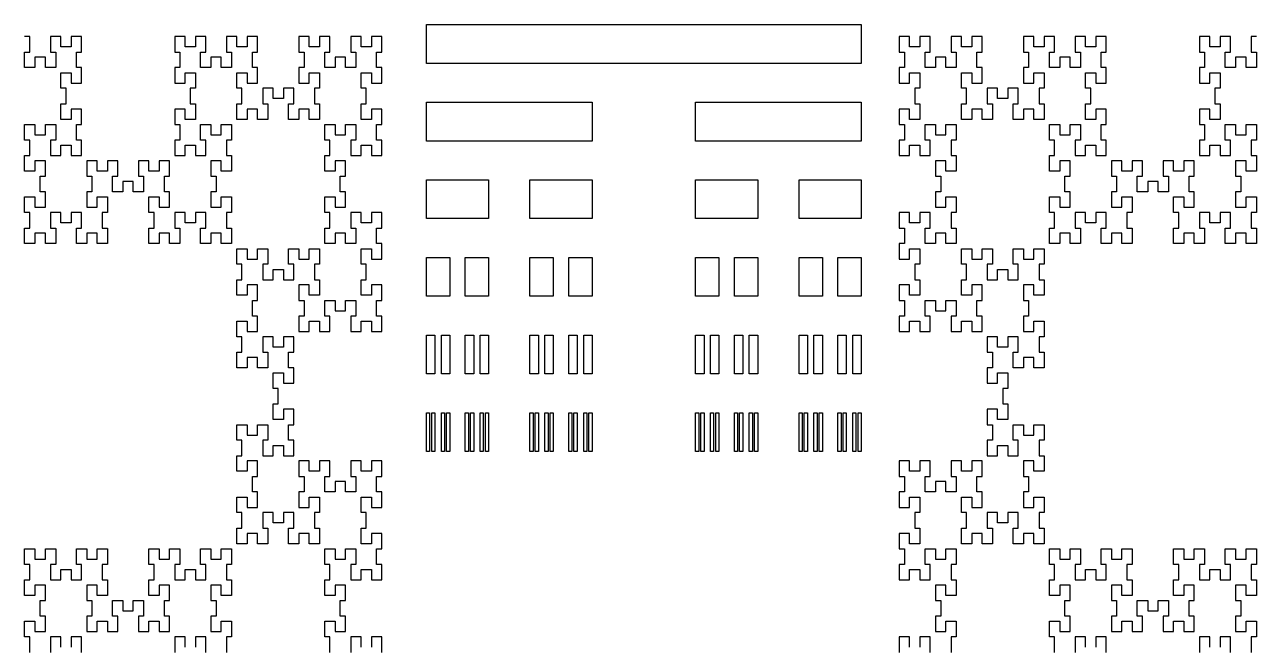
# Model space of a CAD drawing. Extents: x 5 to 20005, y 4 to 20004.
# Drawn here: x 10619.7 to 10857.7, y 10017.4 to 10137.5 of the extents above; entities that cross this region are included whole.
import ezdxf

# ---------------------------------------------------------------- set-up
doc = ezdxf.new("R2010")
doc.units = 0
doc.layers.add('LAYER5', color=1, linetype='CONTINUOUS')

msp = doc.modelspace()

# ---------------------------------------------------------------- linework, layer by layer
at = {"layer": 'LAYER5'}
for points in [[(10697.3, 10137.51), (10781.3, 10137.51), (10781.3, 10130.01), (10697.3, 10130.01)], [(10697.3, 10122.51), (10729.3, 10122.51), (10729.3, 10115.01), (10697.3, 10115.01)], [(10749.3, 10122.51), (10781.3, 10122.51), (10781.3, 10115.01), (10749.3, 10115.01)], [(10697.3, 10107.51), (10709.3, 10107.51), (10709.3, 10100.01), (10697.3, 10100.01)], [(10717.3, 10107.51), (10729.3, 10107.51), (10729.3, 10100.01), (10717.3, 10100.01)], [(10749.3, 10107.51), (10761.3, 10107.51), (10761.3, 10100.01), (10749.3, 10100.01)], [(10769.3, 10107.51), (10781.3, 10107.51), (10781.3, 10100.01), (10769.3, 10100.01)], [(10697.3, 10092.51), (10701.8, 10092.51), (10701.8, 10085.01), (10697.3, 10085.01)], [(10704.8, 10092.51), (10709.3, 10092.51), (10709.3, 10085.01), (10704.8, 10085.01)], [(10717.3, 10092.51), (10721.8, 10092.51), (10721.8, 10085.01), (10717.3, 10085.01)], [(10724.8, 10092.51), (10729.3, 10092.51), (10729.3, 10085.01), (10724.8, 10085.01)], [(10749.3, 10092.51), (10753.8, 10092.51), (10753.8, 10085.01), (10749.3, 10085.01)], [(10756.8, 10092.51), (10761.3, 10092.51), (10761.3, 10085.01), (10756.8, 10085.01)], [(10769.3, 10092.51), (10773.8, 10092.51), (10773.8, 10085.01), (10769.3, 10085.01)], [(10776.8, 10092.51), (10781.3, 10092.51), (10781.3, 10085.01), (10776.8, 10085.01)], [(10697.3, 10077.51), (10698.93, 10077.51), (10698.93, 10070.01), (10697.3, 10070.01)], [(10700.18, 10077.51), (10701.8, 10077.51), (10701.8, 10070.01), (10700.18, 10070.01)], [(10704.8, 10077.51), (10706.43, 10077.51), (10706.43, 10070.01), (10704.8, 10070.01)], [(10707.68, 10077.51), (10709.3, 10077.51), (10709.3, 10070.01), (10707.68, 10070.01)], [(10717.3, 10077.51), (10718.93, 10077.51), (10718.93, 10070.01), (10717.3, 10070.01)], [(10720.18, 10077.51), (10721.8, 10077.51), (10721.8, 10070.01), (10720.18, 10070.01)], [(10724.8, 10077.51), (10726.43, 10077.51), (10726.43, 10070.01), (10724.8, 10070.01)], [(10727.68, 10077.51), (10729.3, 10077.51), (10729.3, 10070.01), (10727.68, 10070.01)], [(10749.3, 10077.51), (10750.93, 10077.51), (10750.93, 10070.01), (10749.3, 10070.01)], [(10752.18, 10077.51), (10753.8, 10077.51), (10753.8, 10070.01), (10752.18, 10070.01)], [(10756.8, 10077.51), (10758.43, 10077.51), (10758.43, 10070.01), (10756.8, 10070.01)], [(10759.68, 10077.51), (10761.3, 10077.51), (10761.3, 10070.01), (10759.68, 10070.01)], [(10769.3, 10077.51), (10770.93, 10077.51), (10770.93, 10070.01), (10769.3, 10070.01)], [(10772.18, 10077.51), (10773.8, 10077.51), (10773.8, 10070.01), (10772.18, 10070.01)], [(10776.8, 10077.51), (10778.43, 10077.51), (10778.43, 10070.01), (10776.8, 10070.01)], [(10779.68, 10077.51), (10781.3, 10077.51), (10781.3, 10070.01), (10779.68, 10070.01)], [(10697.91, 10055.01), (10697.3, 10055.01), (10697.3, 10062.51), (10697.91, 10062.51)], [(10698.93, 10055.01), (10698.31, 10055.01), (10698.31, 10062.51), (10698.93, 10062.51)], [(10700.79, 10055.01), (10700.18, 10055.01), (10700.18, 10062.51), (10700.79, 10062.51)], [(10701.8, 10055.01), (10701.19, 10055.01), (10701.19, 10062.51), (10701.8, 10062.51)], [(10705.41, 10055.01), (10704.8, 10055.01), (10704.8, 10062.51), (10705.41, 10062.51)], [(10706.43, 10055.01), (10705.81, 10055.01), (10705.81, 10062.51), (10706.43, 10062.51)], [(10708.29, 10055.01), (10707.68, 10055.01), (10707.68, 10062.51), (10708.29, 10062.51)], [(10709.3, 10055.01), (10708.69, 10055.01), (10708.69, 10062.51), (10709.3, 10062.51)], [(10717.91, 10055.01), (10717.3, 10055.01), (10717.3, 10062.51), (10717.91, 10062.51)], [(10718.93, 10055.01), (10718.31, 10055.01), (10718.31, 10062.51), (10718.93, 10062.51)], [(10720.79, 10055.01), (10720.18, 10055.01), (10720.18, 10062.51), (10720.79, 10062.51)], [(10721.8, 10055.01), (10721.19, 10055.01), (10721.19, 10062.51), (10721.8, 10062.51)], [(10725.41, 10055.01), (10724.8, 10055.01), (10724.8, 10062.51), (10725.41, 10062.51)], [(10726.43, 10055.01), (10725.81, 10055.01), (10725.81, 10062.51), (10726.43, 10062.51)], [(10728.29, 10055.01), (10727.68, 10055.01), (10727.68, 10062.51), (10728.29, 10062.51)], [(10729.3, 10055.01), (10728.69, 10055.01), (10728.69, 10062.51), (10729.3, 10062.51)], [(10749.91, 10055.01), (10749.3, 10055.01), (10749.3, 10062.51), (10749.91, 10062.51)], [(10750.93, 10055.01), (10750.31, 10055.01), (10750.31, 10062.51), (10750.93, 10062.51)], [(10752.79, 10055.01), (10752.18, 10055.01), (10752.18, 10062.51), (10752.79, 10062.51)], [(10753.8, 10055.01), (10753.19, 10055.01), (10753.19, 10062.51), (10753.8, 10062.51)], [(10757.41, 10055.01), (10756.8, 10055.01), (10756.8, 10062.51), (10757.41, 10062.51)], [(10758.43, 10055.01), (10757.81, 10055.01), (10757.81, 10062.51), (10758.43, 10062.51)], [(10760.29, 10055.01), (10759.68, 10055.01), (10759.68, 10062.51), (10760.29, 10062.51)], [(10761.3, 10055.01), (10760.69, 10055.01), (10760.69, 10062.51), (10761.3, 10062.51)], [(10769.91, 10055.01), (10769.3, 10055.01), (10769.3, 10062.51), (10769.91, 10062.51)], [(10770.93, 10055.01), (10770.31, 10055.01), (10770.31, 10062.51), (10770.93, 10062.51)], [(10772.79, 10055.01), (10772.18, 10055.01), (10772.18, 10062.51), (10772.79, 10062.51)], [(10773.8, 10055.01), (10773.19, 10055.01), (10773.19, 10062.51), (10773.8, 10062.51)], [(10777.41, 10055.01), (10776.8, 10055.01), (10776.8, 10062.51), (10777.41, 10062.51)], [(10778.43, 10055.01), (10777.81, 10055.01), (10777.81, 10062.51), (10778.43, 10062.51)], [(10780.29, 10055.01), (10779.68, 10055.01), (10779.68, 10062.51), (10780.29, 10062.51)], [(10781.3, 10055.01), (10780.69, 10055.01), (10780.69, 10062.51), (10781.3, 10062.51)]]:
    msp.add_lwpolyline(points, close=True, dxfattribs=at)
for points in [[(10678.66, 10016.2), (10678.66, 10019.2), (10677.66, 10019.2), (10677.66, 10022.2), (10679.66, 10022.2), (10679.66, 10020.2), (10681.66, 10020.2), (10681.66, 10023.2), (10680.66, 10023.2), (10680.66, 10026.2), (10681.66, 10026.2), (10681.66, 10029.2), (10679.66, 10029.2), (10679.66, 10027.2), (10677.66, 10027.2), (10677.66, 10030.2), (10678.66, 10030.2), (10678.66, 10033.2), (10677.66, 10033.2), (10677.66, 10036.2), (10679.66, 10036.2), (10679.66, 10034.2), (10681.66, 10034.2), (10681.66, 10036.2), (10683.66, 10036.2), (10683.66, 10033.2), (10682.66, 10033.2), (10682.66, 10030.2), (10684.66, 10030.2), (10684.66, 10032.2), (10686.66, 10032.2), (10686.66, 10030.2), (10688.66, 10030.2), (10688.66, 10033.2), (10687.66, 10033.2), (10687.66, 10036.2), (10688.66, 10036.2), (10688.66, 10039.2), (10686.66, 10039.2), (10686.66, 10037.2), (10684.66, 10037.2), (10684.66, 10040.2), (10685.66, 10040.2), (10685.66, 10043.2), (10684.66, 10043.2), (10684.66, 10046.2), (10686.66, 10046.2), (10686.66, 10044.2), (10688.66, 10044.2), (10688.66, 10047.2), (10687.66, 10047.2), (10687.66, 10050.2), (10688.66, 10050.2), (10688.66, 10053.2), (10686.66, 10053.2), (10686.66, 10051.2), (10684.66, 10051.2), (10684.66, 10053.2), (10682.66, 10053.2), (10682.66, 10050.2), (10683.66, 10050.2), (10683.66, 10047.2), (10681.66, 10047.2), (10681.66, 10049.2), (10679.66, 10049.2), (10679.66, 10047.2), (10677.66, 10047.2), (10677.66, 10050.2), (10678.66, 10050.2), (10678.66, 10053.2), (10676.66, 10053.2), (10676.66, 10051.2), (10674.66, 10051.2), (10674.66, 10053.2), (10672.66, 10053.2), (10672.66, 10050.2), (10673.66, 10050.2), (10673.66, 10047.2), (10672.66, 10047.2), (10672.66, 10044.2), (10674.66, 10044.2), (10674.66, 10046.2), (10676.66, 10046.2), (10676.66, 10043.2), (10675.66, 10043.2), (10675.66, 10040.2), (10676.66, 10040.2), (10676.66, 10037.2), (10674.66, 10037.2), (10674.66, 10039.2), (10672.66, 10039.2), (10672.66, 10037.2), (10670.66, 10037.2), (10670.66, 10040.2), (10671.66, 10040.2), (10671.66, 10043.2), (10669.66, 10043.2), (10669.66, 10041.2), (10667.66, 10041.2), (10667.66, 10043.2), (10665.66, 10043.2), (10665.66, 10040.2), (10666.66, 10040.2), (10666.66, 10037.2), (10664.66, 10037.2), (10664.66, 10039.2), (10662.66, 10039.2), (10662.66, 10037.2), (10660.66, 10037.2), (10660.66, 10040.2), (10661.66, 10040.2), (10661.66, 10043.2), (10660.66, 10043.2), (10660.66, 10046.2), (10662.66, 10046.2), (10662.66, 10044.2), (10664.66, 10044.2), (10664.66, 10047.2), (10663.66, 10047.2), (10663.66, 10050.2), (10664.66, 10050.2), (10664.66, 10053.2), (10662.66, 10053.2), (10662.66, 10051.2), (10660.66, 10051.2), (10660.66, 10054.2), (10661.66, 10054.2), (10661.66, 10057.2), (10660.66, 10057.2), (10660.66, 10060.2), (10662.66, 10060.2), (10662.66, 10058.2), (10664.66, 10058.2), (10664.66, 10060.2), (10666.66, 10060.2), (10666.66, 10057.2), (10665.66, 10057.2), (10665.66, 10054.2), (10667.66, 10054.2), (10667.66, 10056.2), (10669.66, 10056.2), (10669.66, 10054.2), (10671.66, 10054.2), (10671.66, 10057.2), (10670.66, 10057.2), (10670.66, 10060.2), (10671.66, 10060.2), (10671.66, 10063.2), (10669.66, 10063.2), (10669.66, 10061.2), (10667.66, 10061.2), (10667.66, 10064.2), (10668.66, 10064.2), (10668.66, 10067.2), (10667.66, 10067.2), (10667.66, 10070.2), (10669.66, 10070.2), (10669.66, 10068.2), (10671.66, 10068.2), (10671.66, 10071.2), (10670.66, 10071.2), (10670.66, 10074.2), (10671.66, 10074.2), (10671.66, 10077.2), (10669.66, 10077.2), (10669.66, 10075.2), (10667.66, 10075.2), (10667.66, 10077.2), (10665.66, 10077.2), (10665.66, 10074.2), (10666.66, 10074.2), (10666.66, 10071.2), (10664.66, 10071.2), (10664.66, 10073.2), (10662.66, 10073.2), (10662.66, 10071.2), (10660.66, 10071.2), (10660.66, 10074.2), (10661.66, 10074.2), (10661.66, 10077.2), (10660.66, 10077.2), (10660.66, 10080.2), (10662.66, 10080.2), (10662.66, 10078.2), (10664.66, 10078.2), (10664.66, 10081.2), (10663.66, 10081.2), (10663.66, 10084.2), (10664.66, 10084.2), (10664.66, 10087.2), (10662.66, 10087.2), (10662.66, 10085.2), (10660.66, 10085.2), (10660.66, 10088.2), (10661.66, 10088.2), (10661.66, 10091.2), (10660.66, 10091.2), (10660.66, 10094.2), (10662.66, 10094.2), (10662.66, 10092.2), (10664.66, 10092.2), (10664.66, 10094.2), (10666.66, 10094.2), (10666.66, 10091.2), (10665.66, 10091.2), (10665.66, 10088.2), (10667.66, 10088.2), (10667.66, 10090.2), (10669.66, 10090.2), (10669.66, 10088.2), (10671.66, 10088.2), (10671.66, 10091.2), (10670.66, 10091.2), (10670.66, 10094.2), (10672.66, 10094.2), (10672.66, 10092.2), (10674.66, 10092.2), (10674.66, 10094.2), (10676.66, 10094.2), (10676.66, 10091.2), (10675.66, 10091.2), (10675.66, 10088.2), (10676.66, 10088.2), (10676.66, 10085.2), (10674.66, 10085.2), (10674.66, 10087.2), (10672.66, 10087.2), (10672.66, 10084.2), (10673.66, 10084.2), (10673.66, 10081.2), (10672.66, 10081.2), (10672.66, 10078.2), (10674.66, 10078.2), (10674.66, 10080.2), (10676.66, 10080.2), (10676.66, 10078.2), (10678.66, 10078.2), (10678.66, 10081.2), (10677.66, 10081.2), (10677.66, 10084.2), (10679.66, 10084.2), (10679.66, 10082.2), (10681.66, 10082.2), (10681.66, 10084.2), (10683.66, 10084.2), (10683.66, 10081.2), (10682.66, 10081.2), (10682.66, 10078.2), (10684.66, 10078.2), (10684.66, 10080.2), (10686.66, 10080.2), (10686.66, 10078.2), (10688.66, 10078.2), (10688.66, 10081.2), (10687.66, 10081.2), (10687.66, 10084.2), (10688.66, 10084.2), (10688.66, 10087.2), (10686.66, 10087.2), (10686.66, 10085.2), (10684.66, 10085.2), (10684.66, 10088.2), (10685.66, 10088.2), (10685.66, 10091.2), (10684.66, 10091.2), (10684.66, 10094.2), (10686.66, 10094.2), (10686.66, 10092.2), (10688.66, 10092.2), (10688.66, 10095.2), (10687.66, 10095.2), (10687.66, 10098.2), (10688.66, 10098.2), (10688.66, 10101.2), (10686.66, 10101.2), (10686.66, 10099.2), (10684.66, 10099.2), (10684.66, 10101.2), (10682.66, 10101.2), (10682.66, 10098.2), (10683.66, 10098.2), (10683.66, 10095.2), (10681.66, 10095.2), (10681.66, 10097.2), (10679.66, 10097.2), (10679.66, 10095.2), (10677.66, 10095.2), (10677.66, 10098.2), (10678.66, 10098.2), (10678.66, 10101.2), (10677.66, 10101.2), (10677.66, 10104.2), (10679.66, 10104.2), (10679.66, 10102.2), (10681.66, 10102.2), (10681.66, 10105.2), (10680.66, 10105.2), (10680.66, 10108.2), (10681.66, 10108.2), (10681.66, 10111.2), (10679.66, 10111.2), (10679.66, 10109.2), (10677.66, 10109.2), (10677.66, 10112.2), (10678.66, 10112.2), (10678.66, 10115.2), (10677.66, 10115.2), (10677.66, 10118.2), (10679.66, 10118.2), (10679.66, 10116.2), (10681.66, 10116.2), (10681.66, 10118.2), (10683.66, 10118.2), (10683.66, 10115.2), (10682.66, 10115.2), (10682.66, 10112.2), (10684.66, 10112.2), (10684.66, 10114.2), (10686.66, 10114.2), (10686.66, 10112.2), (10688.66, 10112.2), (10688.66, 10115.2), (10687.66, 10115.2), (10687.66, 10118.2), (10688.66, 10118.2), (10688.66, 10121.2), (10686.66, 10121.2), (10686.66, 10119.2), (10684.66, 10119.2), (10684.66, 10122.2), (10685.66, 10122.2), (10685.66, 10125.2), (10684.66, 10125.2), (10684.66, 10128.2), (10686.66, 10128.2), (10686.66, 10126.2), (10688.66, 10126.2), (10688.66, 10129.2), (10687.66, 10129.2), (10687.66, 10132.2), (10688.66, 10132.2), (10688.66, 10135.2), (10686.66, 10135.2), (10686.66, 10133.2), (10684.66, 10133.2), (10684.66, 10135.2), (10682.66, 10135.2), (10682.66, 10132.2), (10683.66, 10132.2), (10683.66, 10129.2), (10681.66, 10129.2), (10681.66, 10131.2), (10679.66, 10131.2), (10679.66, 10129.2), (10677.66, 10129.2), (10677.66, 10132.2), (10678.66, 10132.2), (10678.66, 10135.2), (10676.66, 10135.2), (10676.66, 10133.2), (10674.66, 10133.2), (10674.66, 10135.2), (10672.66, 10135.2), (10672.66, 10132.2), (10673.66, 10132.2), (10673.66, 10129.2), (10672.66, 10129.2), (10672.66, 10126.2), (10674.66, 10126.2), (10674.66, 10128.2), (10676.66, 10128.2), (10676.66, 10125.2), (10675.66, 10125.2), (10675.66, 10122.2), (10676.66, 10122.2), (10676.66, 10119.2), (10674.66, 10119.2), (10674.66, 10121.2), (10672.66, 10121.2), (10672.66, 10119.2), (10670.66, 10119.2), (10670.66, 10122.2), (10671.66, 10122.2), (10671.66, 10125.2), (10669.66, 10125.2), (10669.66, 10123.2), (10667.66, 10123.2), (10667.66, 10125.2), (10665.66, 10125.2), (10665.66, 10122.2), (10666.66, 10122.2), (10666.66, 10119.2), (10664.66, 10119.2), (10664.66, 10121.2), (10662.66, 10121.2), (10662.66, 10119.2), (10660.66, 10119.2), (10660.66, 10122.2), (10661.66, 10122.2), (10661.66, 10125.2), (10660.66, 10125.2), (10660.66, 10128.2), (10662.66, 10128.2), (10662.66, 10126.2), (10664.66, 10126.2), (10664.66, 10129.2), (10663.66, 10129.2), (10663.66, 10132.2), (10664.66, 10132.2), (10664.66, 10135.2), (10662.66, 10135.2), (10662.66, 10133.2), (10660.66, 10133.2), (10660.66, 10135.2), (10658.66, 10135.2), (10658.66, 10132.2), (10659.66, 10132.2), (10659.66, 10129.2), (10657.66, 10129.2), (10657.66, 10131.2), (10655.66, 10131.2), (10655.66, 10129.2), (10653.66, 10129.2), (10653.66, 10132.2), (10654.66, 10132.2), (10654.66, 10135.2), (10652.66, 10135.2), (10652.66, 10133.2), (10650.66, 10133.2), (10650.66, 10135.2), (10648.66, 10135.2), (10648.66, 10132.2), (10649.66, 10132.2), (10649.66, 10129.2), (10648.66, 10129.2), (10648.66, 10126.2), (10650.66, 10126.2), (10650.66, 10128.2), (10652.66, 10128.2), (10652.66, 10125.2), (10651.66, 10125.2), (10651.66, 10122.2), (10652.66, 10122.2), (10652.66, 10119.2), (10650.66, 10119.2), (10650.66, 10121.2), (10648.66, 10121.2), (10648.66, 10118.2), (10649.66, 10118.2), (10649.66, 10115.2), (10648.66, 10115.2), (10648.66, 10112.2), (10650.66, 10112.2), (10650.66, 10114.2), (10652.66, 10114.2), (10652.66, 10112.2), (10654.66, 10112.2), (10654.66, 10115.2), (10653.66, 10115.2), (10653.66, 10118.2), (10655.66, 10118.2), (10655.66, 10116.2), (10657.66, 10116.2), (10657.66, 10118.2), (10659.66, 10118.2), (10659.66, 10115.2), (10658.66, 10115.2), (10658.66, 10112.2), (10659.66, 10112.2), (10659.66, 10109.2), (10657.66, 10109.2), (10657.66, 10111.2), (10655.66, 10111.2), (10655.66, 10108.2), (10656.66, 10108.2), (10656.66, 10105.2), (10655.66, 10105.2), (10655.66, 10102.2), (10657.66, 10102.2), (10657.66, 10104.2), (10659.66, 10104.2), (10659.66, 10101.2), (10658.66, 10101.2), (10658.66, 10098.2), (10659.66, 10098.2), (10659.66, 10095.2), (10657.66, 10095.2), (10657.66, 10097.2), (10655.66, 10097.2), (10655.66, 10095.2), (10653.66, 10095.2), (10653.66, 10098.2), (10654.66, 10098.2), (10654.66, 10101.2), (10652.66, 10101.2), (10652.66, 10099.2), (10650.66, 10099.2), (10650.66, 10101.2), (10648.66, 10101.2), (10648.66, 10098.2), (10649.66, 10098.2), (10649.66, 10095.2), (10647.66, 10095.2), (10647.66, 10097.2), (10645.66, 10097.2), (10645.66, 10095.2), (10643.66, 10095.2), (10643.66, 10098.2), (10644.66, 10098.2), (10644.66, 10101.2), (10643.66, 10101.2), (10643.66, 10104.2), (10645.66, 10104.2), (10645.66, 10102.2), (10647.66, 10102.2), (10647.66, 10105.2), (10646.66, 10105.2), (10646.66, 10108.2), (10647.66, 10108.2), (10647.66, 10111.2), (10645.66, 10111.2), (10645.66, 10109.2), (10643.66, 10109.2), (10643.66, 10111.2), (10641.66, 10111.2), (10641.66, 10108.2), (10642.66, 10108.2), (10642.66, 10105.2), (10640.66, 10105.2), (10640.66, 10107.2), (10638.66, 10107.2), (10638.66, 10105.2), (10636.66, 10105.2), (10636.66, 10108.2), (10637.66, 10108.2), (10637.66, 10111.2), (10635.66, 10111.2), (10635.66, 10109.2), (10633.66, 10109.2), (10633.66, 10111.2), (10631.66, 10111.2), (10631.66, 10108.2), (10632.66, 10108.2), (10632.66, 10105.2), (10631.66, 10105.2), (10631.66, 10102.2), (10633.66, 10102.2), (10633.66, 10104.2), (10635.66, 10104.2), (10635.66, 10101.2), (10634.66, 10101.2), (10634.66, 10098.2), (10635.66, 10098.2), (10635.66, 10095.2), (10633.66, 10095.2), (10633.66, 10097.2), (10631.66, 10097.2), (10631.66, 10095.2), (10629.66, 10095.2), (10629.66, 10098.2), (10630.66, 10098.2), (10630.66, 10101.2), (10628.66, 10101.2), (10628.66, 10099.2), (10626.66, 10099.2), (10626.66, 10101.2), (10624.66, 10101.2), (10624.66, 10098.2), (10625.66, 10098.2), (10625.66, 10095.2), (10623.66, 10095.2), (10623.66, 10097.2), (10621.66, 10097.2), (10621.66, 10095.2), (10619.66, 10095.2), (10619.66, 10098.2), (10620.66, 10098.2), (10620.66, 10101.2), (10619.66, 10101.2), (10619.66, 10104.2), (10621.66, 10104.2), (10621.66, 10102.2), (10623.66, 10102.2), (10623.66, 10105.2), (10622.66, 10105.2), (10622.66, 10108.2), (10623.66, 10108.2), (10623.66, 10111.2), (10621.66, 10111.2), (10621.66, 10109.2), (10619.66, 10109.2), (10619.66, 10112.2), (10620.66, 10112.2), (10620.66, 10115.2), (10619.66, 10115.2), (10619.66, 10118.2), (10621.66, 10118.2), (10621.66, 10116.2), (10623.66, 10116.2), (10623.66, 10118.2), (10625.66, 10118.2), (10625.66, 10115.2), (10624.66, 10115.2), (10624.66, 10112.2), (10626.66, 10112.2), (10626.66, 10114.2), (10628.66, 10114.2), (10628.66, 10112.2), (10630.66, 10112.2), (10630.66, 10115.2), (10629.66, 10115.2), (10629.66, 10118.2), (10630.66, 10118.2), (10630.66, 10121.2), (10628.66, 10121.2), (10628.66, 10119.2), (10626.66, 10119.2), (10626.66, 10122.2), (10627.66, 10122.2), (10627.66, 10125.2), (10626.66, 10125.2), (10626.66, 10128.2), (10628.66, 10128.2), (10628.66, 10126.2), (10630.66, 10126.2), (10630.66, 10129.2), (10629.66, 10129.2), (10629.66, 10132.2), (10630.66, 10132.2), (10630.66, 10135.2), (10628.66, 10135.2), (10628.66, 10133.2), (10626.66, 10133.2), (10626.66, 10135.2), (10624.66, 10135.2), (10624.66, 10132.2), (10625.66, 10132.2), (10625.66, 10129.2), (10623.66, 10129.2), (10623.66, 10131.2), (10621.66, 10131.2), (10621.66, 10129.2), (10619.66, 10129.2), (10619.66, 10132.2), (10620.66, 10132.2), (10620.66, 10135.2), (10619.66, 10135.2)], [(10857.66, 10135.2), (10856.66, 10135.2), (10856.66, 10132.2), (10857.66, 10132.2), (10857.66, 10129.2), (10855.66, 10129.2), (10855.66, 10131.2), (10853.66, 10131.2), (10853.66, 10129.2), (10851.66, 10129.2), (10851.66, 10132.2), (10852.66, 10132.2), (10852.66, 10135.2), (10850.66, 10135.2), (10850.66, 10133.2), (10848.66, 10133.2), (10848.66, 10135.2), (10846.66, 10135.2), (10846.66, 10132.2), (10847.66, 10132.2), (10847.66, 10129.2), (10846.66, 10129.2), (10846.66, 10126.2), (10848.66, 10126.2), (10848.66, 10128.2), (10850.66, 10128.2), (10850.66, 10125.2), (10849.66, 10125.2), (10849.66, 10122.2), (10850.66, 10122.2), (10850.66, 10119.2), (10848.66, 10119.2), (10848.66, 10121.2), (10846.66, 10121.2), (10846.66, 10118.2), (10847.66, 10118.2), (10847.66, 10115.2), (10846.66, 10115.2), (10846.66, 10112.2), (10848.66, 10112.2), (10848.66, 10114.2), (10850.66, 10114.2), (10850.66, 10112.2), (10852.66, 10112.2), (10852.66, 10115.2), (10851.66, 10115.2), (10851.66, 10118.2), (10853.66, 10118.2), (10853.66, 10116.2), (10855.66, 10116.2), (10855.66, 10118.2), (10857.66, 10118.2), (10857.66, 10115.2), (10856.66, 10115.2), (10856.66, 10112.2), (10857.66, 10112.2), (10857.66, 10109.2), (10855.66, 10109.2), (10855.66, 10111.2), (10853.66, 10111.2), (10853.66, 10108.2), (10854.66, 10108.2), (10854.66, 10105.2), (10853.66, 10105.2), (10853.66, 10102.2), (10855.66, 10102.2), (10855.66, 10104.2), (10857.66, 10104.2), (10857.66, 10101.2), (10856.66, 10101.2), (10856.66, 10098.2), (10857.66, 10098.2), (10857.66, 10095.2), (10855.66, 10095.2), (10855.66, 10097.2), (10853.66, 10097.2), (10853.66, 10095.2), (10851.66, 10095.2), (10851.66, 10098.2), (10852.66, 10098.2), (10852.66, 10101.2), (10850.66, 10101.2), (10850.66, 10099.2), (10848.66, 10099.2), (10848.66, 10101.2), (10846.66, 10101.2), (10846.66, 10098.2), (10847.66, 10098.2), (10847.66, 10095.2), (10845.66, 10095.2), (10845.66, 10097.2), (10843.66, 10097.2), (10843.66, 10095.2), (10841.66, 10095.2), (10841.66, 10098.2), (10842.66, 10098.2), (10842.66, 10101.2), (10841.66, 10101.2), (10841.66, 10104.2), (10843.66, 10104.2), (10843.66, 10102.2), (10845.66, 10102.2), (10845.66, 10105.2), (10844.66, 10105.2), (10844.66, 10108.2), (10845.66, 10108.2), (10845.66, 10111.2), (10843.66, 10111.2), (10843.66, 10109.2), (10841.66, 10109.2), (10841.66, 10111.2), (10839.66, 10111.2), (10839.66, 10108.2), (10840.66, 10108.2), (10840.66, 10105.2), (10838.66, 10105.2), (10838.66, 10107.2), (10836.66, 10107.2), (10836.66, 10105.2), (10834.66, 10105.2), (10834.66, 10108.2), (10835.66, 10108.2), (10835.66, 10111.2), (10833.66, 10111.2), (10833.66, 10109.2), (10831.66, 10109.2), (10831.66, 10111.2), (10829.66, 10111.2), (10829.66, 10108.2), (10830.66, 10108.2), (10830.66, 10105.2), (10829.66, 10105.2), (10829.66, 10102.2), (10831.66, 10102.2), (10831.66, 10104.2), (10833.66, 10104.2), (10833.66, 10101.2), (10832.66, 10101.2), (10832.66, 10098.2), (10833.66, 10098.2), (10833.66, 10095.2), (10831.66, 10095.2), (10831.66, 10097.2), (10829.66, 10097.2), (10829.66, 10095.2), (10827.66, 10095.2), (10827.66, 10098.2), (10828.66, 10098.2), (10828.66, 10101.2), (10826.66, 10101.2), (10826.66, 10099.2), (10824.66, 10099.2), (10824.66, 10101.2), (10822.66, 10101.2), (10822.66, 10098.2), (10823.66, 10098.2), (10823.66, 10095.2), (10821.66, 10095.2), (10821.66, 10097.2), (10819.66, 10097.2), (10819.66, 10095.2), (10817.66, 10095.2), (10817.66, 10098.2), (10818.66, 10098.2), (10818.66, 10101.2), (10817.66, 10101.2), (10817.66, 10104.2), (10819.66, 10104.2), (10819.66, 10102.2), (10821.66, 10102.2), (10821.66, 10105.2), (10820.66, 10105.2), (10820.66, 10108.2), (10821.66, 10108.2), (10821.66, 10111.2), (10819.66, 10111.2), (10819.66, 10109.2), (10817.66, 10109.2), (10817.66, 10112.2), (10818.66, 10112.2), (10818.66, 10115.2), (10817.66, 10115.2), (10817.66, 10118.2), (10819.66, 10118.2), (10819.66, 10116.2), (10821.66, 10116.2), (10821.66, 10118.2), (10823.66, 10118.2), (10823.66, 10115.2), (10822.66, 10115.2), (10822.66, 10112.2), (10824.66, 10112.2), (10824.66, 10114.2), (10826.66, 10114.2), (10826.66, 10112.2), (10828.66, 10112.2), (10828.66, 10115.2), (10827.66, 10115.2), (10827.66, 10118.2), (10828.66, 10118.2), (10828.66, 10121.2), (10826.66, 10121.2), (10826.66, 10119.2), (10824.66, 10119.2), (10824.66, 10122.2), (10825.66, 10122.2), (10825.66, 10125.2), (10824.66, 10125.2), (10824.66, 10128.2), (10826.66, 10128.2), (10826.66, 10126.2), (10828.66, 10126.2), (10828.66, 10129.2), (10827.66, 10129.2), (10827.66, 10132.2), (10828.66, 10132.2), (10828.66, 10135.2), (10826.66, 10135.2), (10826.66, 10133.2), (10824.66, 10133.2), (10824.66, 10135.2), (10822.66, 10135.2), (10822.66, 10132.2), (10823.66, 10132.2), (10823.66, 10129.2), (10821.66, 10129.2), (10821.66, 10131.2), (10819.66, 10131.2), (10819.66, 10129.2), (10817.66, 10129.2), (10817.66, 10132.2), (10818.66, 10132.2), (10818.66, 10135.2), (10816.66, 10135.2), (10816.66, 10133.2), (10814.66, 10133.2), (10814.66, 10135.2), (10812.66, 10135.2), (10812.66, 10132.2), (10813.66, 10132.2), (10813.66, 10129.2), (10812.66, 10129.2), (10812.66, 10126.2), (10814.66, 10126.2), (10814.66, 10128.2), (10816.66, 10128.2), (10816.66, 10125.2), (10815.66, 10125.2), (10815.66, 10122.2), (10816.66, 10122.2), (10816.66, 10119.2), (10814.66, 10119.2), (10814.66, 10121.2), (10812.66, 10121.2), (10812.66, 10119.2), (10810.66, 10119.2), (10810.66, 10122.2), (10811.66, 10122.2), (10811.66, 10125.2), (10809.66, 10125.2), (10809.66, 10123.2), (10807.66, 10123.2), (10807.66, 10125.2), (10805.66, 10125.2), (10805.66, 10122.2), (10806.66, 10122.2), (10806.66, 10119.2), (10804.66, 10119.2), (10804.66, 10121.2), (10802.66, 10121.2), (10802.66, 10119.2), (10800.66, 10119.2), (10800.66, 10122.2), (10801.66, 10122.2), (10801.66, 10125.2), (10800.66, 10125.2), (10800.66, 10128.2), (10802.66, 10128.2), (10802.66, 10126.2), (10804.66, 10126.2), (10804.66, 10129.2), (10803.66, 10129.2), (10803.66, 10132.2), (10804.66, 10132.2), (10804.66, 10135.2), (10802.66, 10135.2), (10802.66, 10133.2), (10800.66, 10133.2), (10800.66, 10135.2), (10798.66, 10135.2), (10798.66, 10132.2), (10799.66, 10132.2), (10799.66, 10129.2), (10797.66, 10129.2), (10797.66, 10131.2), (10795.66, 10131.2), (10795.66, 10129.2), (10793.66, 10129.2), (10793.66, 10132.2), (10794.66, 10132.2), (10794.66, 10135.2), (10792.66, 10135.2), (10792.66, 10133.2), (10790.66, 10133.2), (10790.66, 10135.2), (10788.66, 10135.2), (10788.66, 10132.2), (10789.66, 10132.2), (10789.66, 10129.2), (10788.66, 10129.2), (10788.66, 10126.2), (10790.66, 10126.2), (10790.66, 10128.2), (10792.66, 10128.2), (10792.66, 10125.2), (10791.66, 10125.2), (10791.66, 10122.2), (10792.66, 10122.2), (10792.66, 10119.2), (10790.66, 10119.2), (10790.66, 10121.2), (10788.66, 10121.2), (10788.66, 10118.2), (10789.66, 10118.2), (10789.66, 10115.2), (10788.66, 10115.2), (10788.66, 10112.2), (10790.66, 10112.2), (10790.66, 10114.2), (10792.66, 10114.2), (10792.66, 10112.2), (10794.66, 10112.2), (10794.66, 10115.2), (10793.66, 10115.2), (10793.66, 10118.2), (10795.66, 10118.2), (10795.66, 10116.2), (10797.66, 10116.2), (10797.66, 10118.2), (10799.66, 10118.2), (10799.66, 10115.2), (10798.66, 10115.2), (10798.66, 10112.2), (10799.66, 10112.2), (10799.66, 10109.2), (10797.66, 10109.2), (10797.66, 10111.2), (10795.66, 10111.2), (10795.66, 10108.2), (10796.66, 10108.2), (10796.66, 10105.2), (10795.66, 10105.2), (10795.66, 10102.2), (10797.66, 10102.2), (10797.66, 10104.2), (10799.66, 10104.2), (10799.66, 10101.2), (10798.66, 10101.2), (10798.66, 10098.2), (10799.66, 10098.2), (10799.66, 10095.2), (10797.66, 10095.2), (10797.66, 10097.2), (10795.66, 10097.2), (10795.66, 10095.2), (10793.66, 10095.2), (10793.66, 10098.2), (10794.66, 10098.2), (10794.66, 10101.2), (10792.66, 10101.2), (10792.66, 10099.2), (10790.66, 10099.2), (10790.66, 10101.2), (10788.66, 10101.2), (10788.66, 10098.2), (10789.66, 10098.2), (10789.66, 10095.2), (10788.66, 10095.2), (10788.66, 10092.2), (10790.66, 10092.2), (10790.66, 10094.2), (10792.66, 10094.2), (10792.66, 10091.2), (10791.66, 10091.2), (10791.66, 10088.2), (10792.66, 10088.2), (10792.66, 10085.2), (10790.66, 10085.2), (10790.66, 10087.2), (10788.66, 10087.2), (10788.66, 10084.2), (10789.66, 10084.2), (10789.66, 10081.2), (10788.66, 10081.2), (10788.66, 10078.2), (10790.66, 10078.2), (10790.66, 10080.2), (10792.66, 10080.2), (10792.66, 10078.2), (10794.66, 10078.2), (10794.66, 10081.2), (10793.66, 10081.2), (10793.66, 10084.2), (10795.66, 10084.2), (10795.66, 10082.2), (10797.66, 10082.2), (10797.66, 10084.2), (10799.66, 10084.2), (10799.66, 10081.2), (10798.66, 10081.2), (10798.66, 10078.2), (10800.66, 10078.2), (10800.66, 10080.2), (10802.66, 10080.2), (10802.66, 10078.2), (10804.66, 10078.2), (10804.66, 10081.2), (10803.66, 10081.2), (10803.66, 10084.2), (10804.66, 10084.2), (10804.66, 10087.2), (10802.66, 10087.2), (10802.66, 10085.2), (10800.66, 10085.2), (10800.66, 10088.2), (10801.66, 10088.2), (10801.66, 10091.2), (10800.66, 10091.2), (10800.66, 10094.2), (10802.66, 10094.2), (10802.66, 10092.2), (10804.66, 10092.2), (10804.66, 10094.2), (10806.66, 10094.2), (10806.66, 10091.2), (10805.66, 10091.2), (10805.66, 10088.2), (10807.66, 10088.2), (10807.66, 10090.2), (10809.66, 10090.2), (10809.66, 10088.2), (10811.66, 10088.2), (10811.66, 10091.2), (10810.66, 10091.2), (10810.66, 10094.2), (10812.66, 10094.2), (10812.66, 10092.2), (10814.66, 10092.2), (10814.66, 10094.2), (10816.66, 10094.2), (10816.66, 10091.2), (10815.66, 10091.2), (10815.66, 10088.2), (10816.66, 10088.2), (10816.66, 10085.2), (10814.66, 10085.2), (10814.66, 10087.2), (10812.66, 10087.2), (10812.66, 10084.2), (10813.66, 10084.2), (10813.66, 10081.2), (10812.66, 10081.2), (10812.66, 10078.2), (10814.66, 10078.2), (10814.66, 10080.2), (10816.66, 10080.2), (10816.66, 10077.2), (10815.66, 10077.2), (10815.66, 10074.2), (10816.66, 10074.2), (10816.66, 10071.2), (10814.66, 10071.2), (10814.66, 10073.2), (10812.66, 10073.2), (10812.66, 10071.2), (10810.66, 10071.2), (10810.66, 10074.2), (10811.66, 10074.2), (10811.66, 10077.2), (10809.66, 10077.2), (10809.66, 10075.2), (10807.66, 10075.2), (10807.66, 10077.2), (10805.66, 10077.2), (10805.66, 10074.2), (10806.66, 10074.2), (10806.66, 10071.2), (10805.66, 10071.2), (10805.66, 10068.2), (10807.66, 10068.2), (10807.66, 10070.2), (10809.66, 10070.2), (10809.66, 10067.2), (10808.66, 10067.2), (10808.66, 10064.2), (10809.66, 10064.2), (10809.66, 10061.2), (10807.66, 10061.2), (10807.66, 10063.2), (10805.66, 10063.2), (10805.66, 10060.2), (10806.66, 10060.2), (10806.66, 10057.2), (10805.66, 10057.2), (10805.66, 10054.2), (10807.66, 10054.2), (10807.66, 10056.2), (10809.66, 10056.2), (10809.66, 10054.2), (10811.66, 10054.2), (10811.66, 10057.2), (10810.66, 10057.2), (10810.66, 10060.2), (10812.66, 10060.2), (10812.66, 10058.2), (10814.66, 10058.2), (10814.66, 10060.2), (10816.66, 10060.2), (10816.66, 10057.2), (10815.66, 10057.2), (10815.66, 10054.2), (10816.66, 10054.2), (10816.66, 10051.2), (10814.66, 10051.2), (10814.66, 10053.2), (10812.66, 10053.2), (10812.66, 10050.2), (10813.66, 10050.2), (10813.66, 10047.2), (10812.66, 10047.2), (10812.66, 10044.2), (10814.66, 10044.2), (10814.66, 10046.2), (10816.66, 10046.2), (10816.66, 10043.2), (10815.66, 10043.2), (10815.66, 10040.2), (10816.66, 10040.2), (10816.66, 10037.2), (10814.66, 10037.2), (10814.66, 10039.2), (10812.66, 10039.2), (10812.66, 10037.2), (10810.66, 10037.2), (10810.66, 10040.2), (10811.66, 10040.2), (10811.66, 10043.2), (10809.66, 10043.2), (10809.66, 10041.2), (10807.66, 10041.2), (10807.66, 10043.2), (10805.66, 10043.2), (10805.66, 10040.2), (10806.66, 10040.2), (10806.66, 10037.2), (10804.66, 10037.2), (10804.66, 10039.2), (10802.66, 10039.2), (10802.66, 10037.2), (10800.66, 10037.2), (10800.66, 10040.2), (10801.66, 10040.2), (10801.66, 10043.2), (10800.66, 10043.2), (10800.66, 10046.2), (10802.66, 10046.2), (10802.66, 10044.2), (10804.66, 10044.2), (10804.66, 10047.2), (10803.66, 10047.2), (10803.66, 10050.2), (10804.66, 10050.2), (10804.66, 10053.2), (10802.66, 10053.2), (10802.66, 10051.2), (10800.66, 10051.2), (10800.66, 10053.2), (10798.66, 10053.2), (10798.66, 10050.2), (10799.66, 10050.2), (10799.66, 10047.2), (10797.66, 10047.2), (10797.66, 10049.2), (10795.66, 10049.2), (10795.66, 10047.2), (10793.66, 10047.2), (10793.66, 10050.2), (10794.66, 10050.2), (10794.66, 10053.2), (10792.66, 10053.2), (10792.66, 10051.2), (10790.66, 10051.2), (10790.66, 10053.2), (10788.66, 10053.2), (10788.66, 10050.2), (10789.66, 10050.2), (10789.66, 10047.2), (10788.66, 10047.2), (10788.66, 10044.2), (10790.66, 10044.2), (10790.66, 10046.2), (10792.66, 10046.2), (10792.66, 10043.2), (10791.66, 10043.2), (10791.66, 10040.2), (10792.66, 10040.2), (10792.66, 10037.2), (10790.66, 10037.2), (10790.66, 10039.2), (10788.66, 10039.2), (10788.66, 10036.2), (10789.66, 10036.2), (10789.66, 10033.2), (10788.66, 10033.2), (10788.66, 10030.2), (10790.66, 10030.2), (10790.66, 10032.2), (10792.66, 10032.2), (10792.66, 10030.2), (10794.66, 10030.2), (10794.66, 10033.2), (10793.66, 10033.2), (10793.66, 10036.2), (10795.66, 10036.2), (10795.66, 10034.2), (10797.66, 10034.2), (10797.66, 10036.2), (10799.66, 10036.2), (10799.66, 10033.2), (10798.66, 10033.2), (10798.66, 10030.2), (10799.66, 10030.2), (10799.66, 10027.2), (10797.66, 10027.2), (10797.66, 10029.2), (10795.66, 10029.2), (10795.66, 10026.2), (10796.66, 10026.2), (10796.66, 10023.2), (10795.66, 10023.2), (10795.66, 10020.2), (10797.66, 10020.2), (10797.66, 10022.2), (10799.66, 10022.2), (10799.66, 10019.2), (10798.66, 10019.2), (10798.66, 10016.2)], [(10620.66, 10016.2), (10620.66, 10019.2), (10619.66, 10019.2), (10619.66, 10022.2), (10621.66, 10022.2), (10621.66, 10020.2), (10623.66, 10020.2), (10623.66, 10023.2), (10622.66, 10023.2), (10622.66, 10026.2), (10623.66, 10026.2), (10623.66, 10029.2), (10621.66, 10029.2), (10621.66, 10027.2), (10619.66, 10027.2), (10619.66, 10030.2), (10620.66, 10030.2), (10620.66, 10033.2), (10619.66, 10033.2), (10619.66, 10036.2), (10621.66, 10036.2), (10621.66, 10034.2), (10623.66, 10034.2), (10623.66, 10036.2), (10625.66, 10036.2), (10625.66, 10033.2), (10624.66, 10033.2), (10624.66, 10030.2), (10626.66, 10030.2), (10626.66, 10032.2), (10628.66, 10032.2), (10628.66, 10030.2), (10630.66, 10030.2), (10630.66, 10033.2), (10629.66, 10033.2), (10629.66, 10036.2), (10631.66, 10036.2), (10631.66, 10034.2), (10633.66, 10034.2), (10633.66, 10036.2), (10635.66, 10036.2), (10635.66, 10033.2), (10634.66, 10033.2), (10634.66, 10030.2), (10635.66, 10030.2), (10635.66, 10027.2), (10633.66, 10027.2), (10633.66, 10029.2), (10631.66, 10029.2), (10631.66, 10026.2), (10632.66, 10026.2), (10632.66, 10023.2), (10631.66, 10023.2), (10631.66, 10020.2), (10633.66, 10020.2), (10633.66, 10022.2), (10635.66, 10022.2), (10635.66, 10020.2), (10637.66, 10020.2), (10637.66, 10023.2), (10636.66, 10023.2), (10636.66, 10026.2), (10638.66, 10026.2), (10638.66, 10024.2), (10640.66, 10024.2), (10640.66, 10026.2), (10642.66, 10026.2), (10642.66, 10023.2), (10641.66, 10023.2), (10641.66, 10020.2), (10643.66, 10020.2), (10643.66, 10022.2), (10645.66, 10022.2), (10645.66, 10020.2), (10647.66, 10020.2), (10647.66, 10023.2), (10646.66, 10023.2), (10646.66, 10026.2), (10647.66, 10026.2), (10647.66, 10029.2), (10645.66, 10029.2), (10645.66, 10027.2), (10643.66, 10027.2), (10643.66, 10030.2), (10644.66, 10030.2), (10644.66, 10033.2), (10643.66, 10033.2), (10643.66, 10036.2), (10645.66, 10036.2), (10645.66, 10034.2), (10647.66, 10034.2), (10647.66, 10036.2), (10649.66, 10036.2), (10649.66, 10033.2), (10648.66, 10033.2), (10648.66, 10030.2), (10650.66, 10030.2), (10650.66, 10032.2), (10652.66, 10032.2), (10652.66, 10030.2), (10654.66, 10030.2), (10654.66, 10033.2), (10653.66, 10033.2), (10653.66, 10036.2), (10655.66, 10036.2), (10655.66, 10034.2), (10657.66, 10034.2), (10657.66, 10036.2), (10659.66, 10036.2), (10659.66, 10033.2), (10658.66, 10033.2), (10658.66, 10030.2), (10659.66, 10030.2), (10659.66, 10027.2), (10657.66, 10027.2), (10657.66, 10029.2), (10655.66, 10029.2), (10655.66, 10026.2), (10656.66, 10026.2), (10656.66, 10023.2), (10655.66, 10023.2), (10655.66, 10020.2), (10657.66, 10020.2), (10657.66, 10022.2), (10659.66, 10022.2), (10659.66, 10019.2), (10658.66, 10019.2), (10658.66, 10016.2)], [(10818.66, 10016.2), (10818.66, 10019.2), (10817.66, 10019.2), (10817.66, 10022.2), (10819.66, 10022.2), (10819.66, 10020.2), (10821.66, 10020.2), (10821.66, 10023.2), (10820.66, 10023.2), (10820.66, 10026.2), (10821.66, 10026.2), (10821.66, 10029.2), (10819.66, 10029.2), (10819.66, 10027.2), (10817.66, 10027.2), (10817.66, 10030.2), (10818.66, 10030.2), (10818.66, 10033.2), (10817.66, 10033.2), (10817.66, 10036.2), (10819.66, 10036.2), (10819.66, 10034.2), (10821.66, 10034.2), (10821.66, 10036.2), (10823.66, 10036.2), (10823.66, 10033.2), (10822.66, 10033.2), (10822.66, 10030.2), (10824.66, 10030.2), (10824.66, 10032.2), (10826.66, 10032.2), (10826.66, 10030.2), (10828.66, 10030.2), (10828.66, 10033.2), (10827.66, 10033.2), (10827.66, 10036.2), (10829.66, 10036.2), (10829.66, 10034.2), (10831.66, 10034.2), (10831.66, 10036.2), (10833.66, 10036.2), (10833.66, 10033.2), (10832.66, 10033.2), (10832.66, 10030.2), (10833.66, 10030.2), (10833.66, 10027.2), (10831.66, 10027.2), (10831.66, 10029.2), (10829.66, 10029.2), (10829.66, 10026.2), (10830.66, 10026.2), (10830.66, 10023.2), (10829.66, 10023.2), (10829.66, 10020.2), (10831.66, 10020.2), (10831.66, 10022.2), (10833.66, 10022.2), (10833.66, 10020.2), (10835.66, 10020.2), (10835.66, 10023.2), (10834.66, 10023.2), (10834.66, 10026.2), (10836.66, 10026.2), (10836.66, 10024.2), (10838.66, 10024.2), (10838.66, 10026.2), (10840.66, 10026.2), (10840.66, 10023.2), (10839.66, 10023.2), (10839.66, 10020.2), (10841.66, 10020.2), (10841.66, 10022.2), (10843.66, 10022.2), (10843.66, 10020.2), (10845.66, 10020.2), (10845.66, 10023.2), (10844.66, 10023.2), (10844.66, 10026.2), (10845.66, 10026.2), (10845.66, 10029.2), (10843.66, 10029.2), (10843.66, 10027.2), (10841.66, 10027.2), (10841.66, 10030.2), (10842.66, 10030.2), (10842.66, 10033.2), (10841.66, 10033.2), (10841.66, 10036.2), (10843.66, 10036.2), (10843.66, 10034.2), (10845.66, 10034.2), (10845.66, 10036.2), (10847.66, 10036.2), (10847.66, 10033.2), (10846.66, 10033.2), (10846.66, 10030.2), (10848.66, 10030.2), (10848.66, 10032.2), (10850.66, 10032.2), (10850.66, 10030.2), (10852.66, 10030.2), (10852.66, 10033.2), (10851.66, 10033.2), (10851.66, 10036.2), (10853.66, 10036.2), (10853.66, 10034.2), (10855.66, 10034.2), (10855.66, 10036.2), (10857.66, 10036.2), (10857.66, 10033.2), (10856.66, 10033.2), (10856.66, 10030.2), (10857.66, 10030.2), (10857.66, 10027.2), (10855.66, 10027.2), (10855.66, 10029.2), (10853.66, 10029.2), (10853.66, 10026.2), (10854.66, 10026.2), (10854.66, 10023.2), (10853.66, 10023.2), (10853.66, 10020.2), (10855.66, 10020.2), (10855.66, 10022.2), (10857.66, 10022.2), (10857.66, 10019.2), (10856.66, 10019.2), (10856.66, 10016.2)], [(10626.66, 10017.2), (10626.66, 10019.2), (10624.66, 10019.2), (10624.66, 10016.2)], [(10630.66, 10016.2), (10630.66, 10019.2), (10628.66, 10019.2), (10628.66, 10017.2)], [(10650.66, 10017.2), (10650.66, 10019.2), (10648.66, 10019.2), (10648.66, 10016.2)], [(10654.66, 10016.2), (10654.66, 10019.2), (10652.66, 10019.2), (10652.66, 10017.2)], [(10684.66, 10017.2), (10684.66, 10019.2), (10682.66, 10019.2), (10682.66, 10016.2)], [(10688.66, 10016.2), (10688.66, 10019.2), (10686.66, 10019.2), (10686.66, 10017.2)], [(10790.66, 10017.2), (10790.66, 10019.2), (10788.66, 10019.2), (10788.66, 10016.2)], [(10794.66, 10016.2), (10794.66, 10019.2), (10792.66, 10019.2), (10792.66, 10017.2)], [(10824.66, 10017.2), (10824.66, 10019.2), (10822.66, 10019.2), (10822.66, 10016.2)], [(10828.66, 10016.2), (10828.66, 10019.2), (10826.66, 10019.2), (10826.66, 10017.2)], [(10848.66, 10017.2), (10848.66, 10019.2), (10846.66, 10019.2), (10846.66, 10016.2)], [(10852.66, 10016.2), (10852.66, 10019.2), (10850.66, 10019.2), (10850.66, 10017.2)]]:
    msp.add_lwpolyline(points, dxfattribs=at)

doc.saveas('drawing.dxf')
